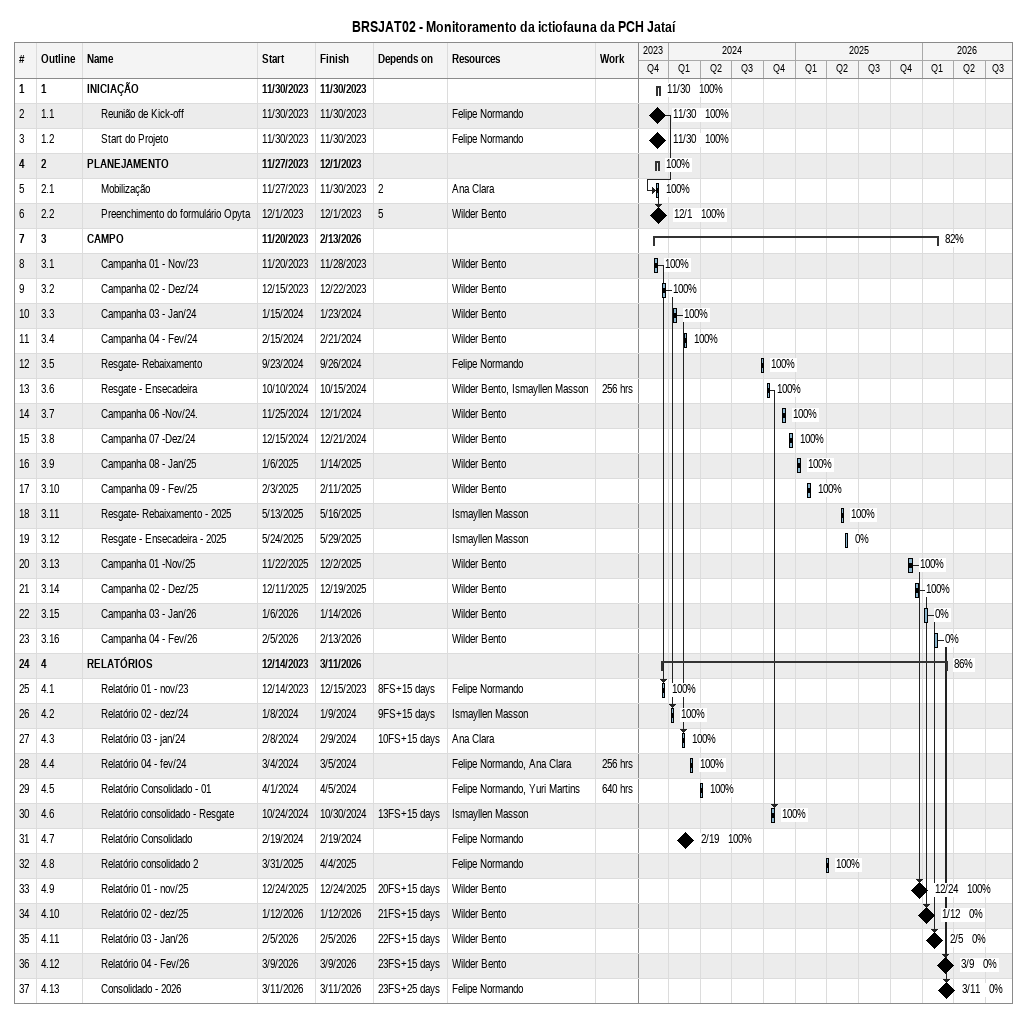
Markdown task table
BRSJAT02 - Monitoramento da ictiofauna da PCH Jataí

| ID | WBS | Task | Start | Finish | Predecessors | Resources | % complete | Work (h) |
|---|---|---|---|---|---|---|---|---|
| 1 | 1 | **INICIAÇÃO** | 2023-11-30 | 2023-11-30 |  |  | 100 |  |
| 2 | 1.1 | Reunião de Kick-off (milestone) | 2023-11-30 | 2023-11-30 |  | Felipe Normando | 100 |  |
| 3 | 1.2 | Start do Projeto (milestone) | 2023-11-30 | 2023-11-30 |  | Felipe Normando | 100 |  |
| 4 | 2 | **PLANEJAMENTO** | 2023-11-27 | 2023-12-01 |  |  | 100 |  |
| 5 | 2.1 | Mobilização | 2023-11-27 | 2023-11-30 | 2 | Ana Clara | 100 |  |
| 6 | 2.2 | Preenchimento do formulário Opyta (milestone) | 2023-12-01 | 2023-12-01 | 5 | Wilder Bento | 100 |  |
| 7 | 3 | **CAMPO** | 2023-11-20 | 2026-02-13 |  |  | 82 |  |
| 8 | 3.1 | Campanha 01 - Nov/23 | 2023-11-20 | 2023-11-28 |  | Wilder Bento | 100 |  |
| 9 | 3.2 | Campanha 02 - Dez/24 | 2023-12-15 | 2023-12-22 |  | Wilder Bento | 100 |  |
| 10 | 3.3 | Campanha 03 - Jan/24 | 2024-01-15 | 2024-01-23 |  | Wilder Bento | 100 |  |
| 11 | 3.4 | Campanha 04 - Fev/24 | 2024-02-15 | 2024-02-21 |  | Wilder Bento | 100 |  |
| 12 | 3.5 | Resgate- Rebaixamento | 2024-09-23 | 2024-09-26 |  | Felipe Normando | 100 |  |
| 13 | 3.6 | Resgate - Ensecadeira | 2024-10-10 | 2024-10-15 |  | Wilder Bento, Ismayllen Masson | 100 | 256 |
| 14 | 3.7 | Campanha 06 -Nov/24. | 2024-11-25 | 2024-12-01 |  | Wilder Bento | 100 |  |
| 15 | 3.8 | Campanha 07 -Dez/24 | 2024-12-15 | 2024-12-21 |  | Wilder Bento | 100 |  |
| 16 | 3.9 | Campanha 08 - Jan/25 | 2025-01-06 | 2025-01-14 |  | Wilder Bento | 100 |  |
| 17 | 3.10 | Campanha 09 - Fev/25 | 2025-02-03 | 2025-02-11 |  | Wilder Bento | 100 |  |
| 18 | 3.11 | Resgate- Rebaixamento - 2025 | 2025-05-13 | 2025-05-16 |  | Ismayllen Masson | 100 |  |
| 19 | 3.12 | Resgate - Ensecadeira - 2025 | 2025-05-24 | 2025-05-29 |  | Ismayllen Masson | 0 |  |
| 20 | 3.13 | Campanha 01 -Nov/25 | 2025-11-22 | 2025-12-02 |  | Wilder Bento | 100 |  |
| 21 | 3.14 | Campanha 02 - Dez/25 | 2025-12-11 | 2025-12-19 |  | Wilder Bento | 100 |  |
| 22 | 3.15 | Campanha 03 - Jan/26 | 2026-01-06 | 2026-01-14 |  | Wilder Bento | 0 |  |
| 23 | 3.16 | Campanha 04 - Fev/26 | 2026-02-05 | 2026-02-13 |  | Wilder Bento | 0 |  |
| 24 | 4 | **RELATÓRIOS** | 2023-12-14 | 2026-03-11 |  |  | 86 |  |
| 25 | 4.1 | Relatório 01 - nov/23 | 2023-12-14 | 2023-12-15 | 8FS+15d | Felipe Normando | 100 |  |
| 26 | 4.2 | Relatório 02 - dez/24 | 2024-01-08 | 2024-01-09 | 9FS+15d | Ismayllen Masson | 100 |  |
| 27 | 4.3 | Relatório 03 - jan/24 | 2024-02-08 | 2024-02-09 | 10FS+15d | Ana Clara | 100 |  |
| 28 | 4.4 | Relatório 04 - fev/24 | 2024-03-04 | 2024-03-05 |  | Felipe Normando, Ana Clara | 100 | 256 |
| 29 | 4.5 | Relatório Consolidado - 01 | 2024-04-01 | 2024-04-05 |  | Felipe Normando, Yuri Martins | 100 | 640 |
| 30 | 4.6 | Relatório consolidado - Resgate | 2024-10-24 | 2024-10-30 | 13FS+15d | Ismayllen Masson | 100 |  |
| 31 | 4.7 | Relatório Consolidado (milestone) | 2024-02-19 | 2024-02-19 |  | Felipe Normando | 100 |  |
| 32 | 4.8 | Relatório consolidado 2 | 2025-03-31 | 2025-04-04 |  | Felipe Normando | 100 |  |
| 33 | 4.9 | Relatório 01 - nov/25 (milestone) | 2025-12-24 | 2025-12-24 | 20FS+15d | Wilder Bento | 100 |  |
| 34 | 4.10 | Relatório 02 - dez/25 (milestone) | 2026-01-12 | 2026-01-12 | 21FS+15d | Wilder Bento | 0 |  |
| 35 | 4.11 | Relatório 03 - Jan/26 (milestone) | 2026-02-05 | 2026-02-05 | 22FS+15d | Wilder Bento | 0 |  |
| 36 | 4.12 | Relatório 04 - Fev/26 (milestone) | 2026-03-09 | 2026-03-09 | 23FS+15d | Wilder Bento | 0 |  |
| 37 | 4.13 | Consolidado - 2026 (milestone) | 2026-03-11 | 2026-03-11 | 23FS+25d | Felipe Normando | 0 |  |
